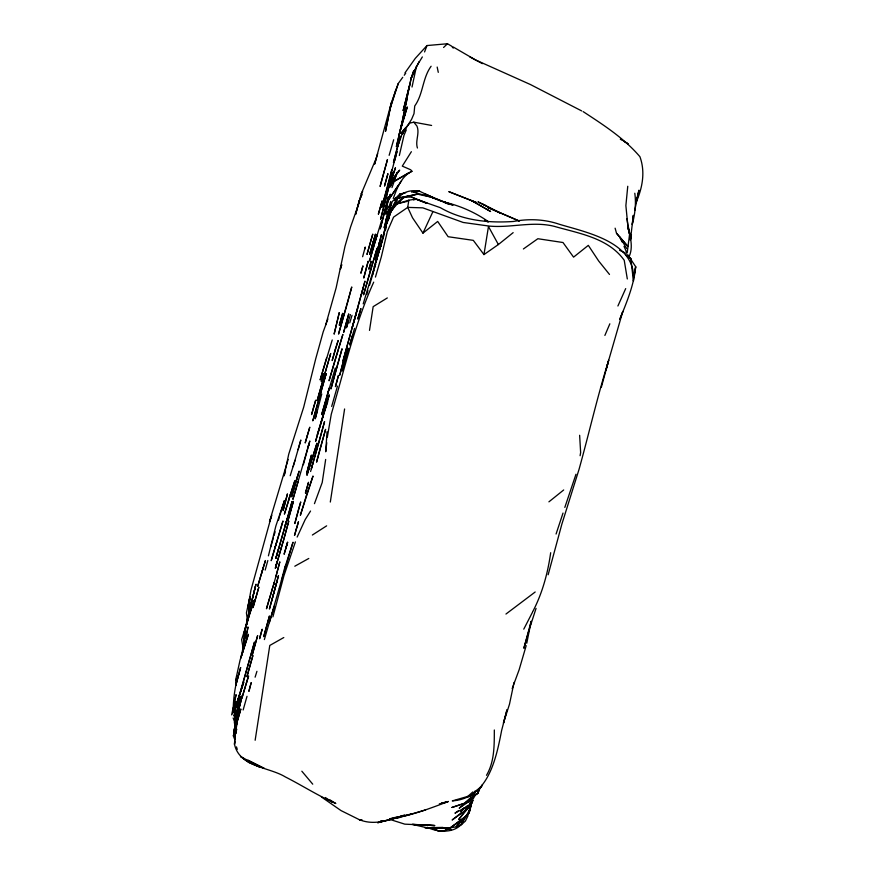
<?xml version="1.0" encoding="UTF-8"?>
<svg xmlns="http://www.w3.org/2000/svg" width="875" height="875" viewBox="0 0 875 875"><rect width="100%" height="100%" fill="white"/><g stroke="black" fill="none" stroke-linecap="round" stroke-linejoin="round"><path stroke-width="1.31" d="M494.331 729.991C494.266 745.402 494.561 761.545 486.511 775.305M235.747 685.431L240.614 667.603L235.747 685.431L235.823 679.35M238.886 705.436L240.614 696.533L239.061 704.528M626.008 254.647L626.095 250.983L624.006 246.356M628.173 229.042L625.877 205.603L627.758 186.266M248.555 617.05L249.933 596.958L246.422 612.883L247.319 619.456M237.158 719.053L238.908 708.531L237.88 714.941M244.541 637.777L243.381 649.534L241.642 639.614L254.155 600.206C249.572 615.103 242.583 630.109 244.508 646.111M248.675 617.105L248.927 613.08M249.342 606.364L249.933 596.958L248.139 606.43L250.917 590.275L271.042 517.497M327.053 431.747L325.719 451.795L326.769 442.695M243.381 649.534L244.519 634.047M245.973 637.372L248.008 626.948L246.838 633.336M325.664 459.452L322.219 482.497L314.453 503.672M234.391 728.689L234.916 731.303L234.391 728.689L233.439 736.116L234.959 726.808L233.439 736.116L234.587 739.102L235.605 728.492L237.234 721.93L236.217 728.536M630.372 240.428L633.314 215.359L632.253 224.514C634.977 214.309 636.289 203.7 634.791 193.244M244.934 633.85L245.58 627.32L247.887 619.894L243.873 633.806L255.992 584.227L246.969 620.473M627.2 252.919L629.716 233.166L628.02 228.277M235.134 722.739L242.32 695.581L235.134 722.739L239.159 701.947L235.812 716.855L238.93 702.723L237.158 712.972M236.403 722.739L237.355 715.181L235.812 721.864M234.85 741.781L234.5 744.33C239.466 767.2 268.898 766.883 285.294 776.902C302.28 785.498 318.292 795.944 335.814 803.502L330.116 800.002M236.086 732.867L236.622 729.039L234.927 736.203L234.5 744.33L235.605 728.492L235.637 733.786M245.755 637.219L246.291 633.402L240.822 657.945L248.412 634.342L240.078 660.045L235.616 680.28M233.745 711.539L236.119 701.575L233.745 711.539L231.623 714.875L233.089 708.094L233.198 711.955M234.587 739.102L234.992 736.455M235.397 733.819L235.812 731.172M255.15 740.261L269.784 645.455L283.795 637.536M330.312 502.053L344.597 408.975M369.502 330.389L373.166 306.655L387.33 297.927M414.98 199.281L408.833 200.178L407.717 207.386L412.519 217.787L422.953 233.122L437.686 221.452L448.131 236.72L473.309 240.362L483.963 254.581L498.378 244.541L513.155 232.641M483.963 254.581L488.469 226.516L498.378 244.541M580.103 455.722L580.639 452.528L579.633 435.28M634.331 274.619L633.894 277.255L635.677 266.7L627.692 254.614M634.78 271.983L635.677 266.7C634.003 285.13 626.598 302.531 619.719 319.517M327.337 437.161L331.275 414.203C344.312 369.873 354.583 324.373 373.702 282.144M235.834 720.661L235.167 724.5L235.692 721.842M237.344 701.389L243.775 681.909C240.319 694.444 233.581 706.847 234.828 720.191M238.022 709.855L238.536 707.186M470.181 805.306L471.844 801.675L469.164 812.886L470.717 804.891M514.062 682.434L509.48 704.233L503.442 723.078L507.008 709.745L501.616 730.537C496.07 759.139 488.075 798.328 452.298 800.898L477.695 793.516L480.058 787.872M526.761 643.267L531.081 621.633L523.862 648.233L529.441 628.753M235.78 707.503L234.03 716.177L235.659 709.669M469.164 812.886L471.319 802.211M630.448 239.488L631.411 234.708L630.492 238.525M391.289 103.031L385.536 131.272L391.289 103.031L374.642 164.095L377.672 153.617M405.453 106.334L402.522 119.875L406.93 99.291L405.694 105.164M630.361 239.87L631.411 234.708M550.681 552.716C547.772 573.3 542.325 593.414 532.602 611.92M471.844 801.675L468.169 814.286L456.258 826.875L450.122 827.772L428.52 828.166L412.245 824.337L434.667 825.562L404.786 824.152L389.419 819.273M531.169 621.239L529.703 627.998L536.058 608.409M386.783 203.787L388.336 196.722L380.198 228.933L386.783 203.787L384.191 214.003M471.702 802.484L470.378 808.456L461.311 824.622L456.258 826.875L459.572 822.533M422.352 56.941L416.38 66.653L412.027 87.03M634.725 210.481L638.936 190.192L636.705 199.227M399.35 134.564L396.364 146.606L402.489 120.334L399.602 133.438M381.927 242.145L380.395 247.122L385.678 226.188M395.959 89.239L389.648 110.141L391.431 102.506L398.256 83.508L402.741 77.306M235.386 726.873L235.145 724.708L238.908 708.531M606.036 370.147L608.683 360.27C597.428 396.32 589.127 433.081 579.02 469.438L561.87 524.114L548.144 574.777M389.375 180.884L391.869 169.597L381.73 207.452L389.375 180.884L387.537 187.195M245.875 627.714L249.353 613.123M235.145 724.708L240.625 702.067M394.877 160.234L396.998 151.452L388.369 183.98M268.417 555.855L275.898 525.875L284.462 500.467L279.847 515.419M255.434 586.316L248.566 613.856L249.134 603.52L249.616 606.167M236.305 707.055L254.516 641.998L238 700M385.558 226.702C388.762 214.441 396.036 196.514 410.966 195.967M374.194 266.886L381.183 244.344L363.212 303.866M380.395 247.122L386.914 221.298M635.753 203.077L637.077 197.848M361.933 194.425L358.925 201.6L355.655 214.32L361.266 193.812L376.447 157.752M234.423 701.159L236.086 694.641L233.209 708.542C233.538 696.894 235.266 685.081 238.777 673.914M272.902 616.842L283.97 575.63L295.4 541.898M376.031 262.511L379.739 248.008L376.13 260.706L378.787 251.967M388.97 209.027L384.136 227.697L392.208 201.655L399.82 194.009L405.694 192.773M363.223 287.777L343.011 360.85L364.963 281.138L361.266 295.116M346.806 305.408L338.537 334.086L351.761 286.978L347.167 304.095M321.759 393.991L315.208 418.873L317.144 411.556M275.833 577.03L279.836 561.827L273.7 584.478M276.773 582.094L278.48 575.63L269.423 609.044L276.773 582.094L271.523 601.322M372.137 245.689L375.506 234.095L369.622 254.275L374.391 238.153M267.827 560.525L265.169 570.073M388.533 219.428L389.9 214.266L388.631 218.63M279.256 588.142L284.725 567.952L293.027 542.216L281.531 580.595M375.364 240.855L377.18 234.478L369.523 261.034L375.441 240.614M373.92 269.938L372.52 275.133L373.92 270.08M287.645 517.595L292.086 501.419L275.887 558.239L287.645 517.595L285.283 525.197L286.355 521.784M362.622 256.714L365.258 247.067L364.634 249.342M601.344 387.22L608.016 362.797M310.603 471.494L313.152 462.416M298.145 449.663L300.814 440.037L293.18 466.627M284.473 569.362L285.414 565.961M279.147 588.503L264.359 639.581M374.62 267.553L375.681 263.769L374.281 268.702M275.887 558.239L278.709 548.352M303.352 464.756L309.816 441.011L292.906 499.363L298.156 481.48M322.908 416.719L315.569 441.328L329.306 394.855L317.209 434.787M243.152 709.964L247.013 696.303M296.209 480.758L291.637 496.847L299.108 471.122L296.209 480.758L298.08 474.491M327.469 394.275L329.317 387.975L321.672 414.542L335.3 367.927M287.591 542.281L284.167 554.061L287.591 542.281L285.753 548.592M331.68 406.427L337.466 386.138M371.109 268.188L363.541 294.853L377.114 248.172L370.059 271.852M285.534 470.805L284.091 475.869L288.739 454.147L303.702 407.127L315.711 358.827L323.192 331.877L327.895 319.003M393.663 139.77L389.145 155.334M357.755 308.273L352.089 328.016L355.928 314.584M278.414 520.417L279.486 516.677M270.736 546.962L273.295 538.114M274.028 535.587L275.122 531.792M290.478 494.222L284.386 514.15L294.842 480.758L288.455 500.303M275.1 547.28L271.206 560.689L282.975 520.997L275.1 547.28L277.003 541.056M375.441 277.069L381.314 256.878L387.308 231.558L393.553 217.142L407.717 207.386L422.833 207.856L463.159 222.458L488.895 226.045C510.814 228.189 532.569 220.861 554.28 226.341C579.009 233.472 608.245 237.858 624.225 260.269L627.309 278.972M382.309 240.898L384.508 233.341M385.252 230.814L386.345 227.03M606.856 366.592L622.814 311.423L620.156 318.358M526.181 645.652L519.116 669.823L512.159 688.658M326.648 357.777L320.141 379.903L332.227 339.97M354.55 328.355L349.672 345.023L352.723 334.666M261.538 573.311L257.655 586.458L265.431 560.525L261.538 573.311L263.419 567.066M388.062 206.281L385.722 214.2L386.936 211.783M366.789 294.416L367.938 290.566M369.469 285.414L372.137 276.413M326.134 373.647L312.834 420.678L326.134 373.647L324.231 379.859M388.817 207.736L390.688 201.48M325.719 324.877L336.164 287.733L344.98 246.389L350.602 226.931L359.034 202.967M349.748 322.875L352.023 315.339M477.892 793.012L479.423 787.97M350.438 314.584L346.413 327.775L348.545 320.808M272.125 613.648L274.433 606.08L269.336 622.716M375.375 240.811L381.5 220.948M471.045 797.223L465.402 802.539L477.695 793.516L479.314 788.309M341.775 264.633L340.364 269.183L341.578 265.289M399.339 155.509L403.944 135.45L406.306 129.817M378.033 254.483L381.183 244.344M255.106 677.184L256.933 671.311M290.194 475.716L295.017 460.327M575.98 474.239L564.823 507.413M391.541 207.714L385.306 227.445L389.113 217.755M469.547 809.277L471.975 801.631L469.569 809.123L471.209 804.333M556.073 534.013L563.019 513.067M321.486 421.203L327.786 401.559M391.989 187.611L396.189 175.667M389.878 109.167L398.256 83.508M240.822 657.945L243.337 650.234M288.127 459.462L269.5 521.653L271.863 515.255M469.777 809.802L468.169 814.286L465.434 816.977L450.898 827.652L428.52 828.166L450.898 827.652L468.169 814.286L472.478 800.745L470.17 803.884M424.572 51.942L426.989 45.555L447.475 43.75L451.577 46.134L453.261 48.103M635.666 203.448C642.25 188.716 645.63 172.408 639.953 156.8L639.931 156.723C624.181 138.195 603.323 124.841 583.133 111.606M393.87 205.647C396.802 193.988 408.494 188.858 419.65 191.242L434.098 198.198M477.695 793.516L480.112 787.369M411.37 151.692L402.292 166.119L410.67 169.772L411.95 171.27C401.362 176.225 396.955 188.388 393.247 198.483M358.925 201.6L361.834 194.709M604.887 335.431L609.842 323.816M389.67 207.091L391.398 203.077L385.613 220.938L388.292 214.791M394.734 200.036L395.806 197.575L394.581 199.981M617.903 305.998L625.691 288.608M416.38 66.653L411.086 78.444L406.7 99.291L411.031 78.881L413.798 70.612L411.086 78.444L419.136 61.513M390.534 212.537L386.783 220.686L390.797 212.406M393.75 205.548L394.811 203.219M297.15 537.064L305.189 519.597L310.548 511.033M464.636 817.37L461.311 824.622L465.369 821.111L468.005 815.806M422.953 233.122L432.95 211.564M628.512 257.742C633.894 247.975 630.022 236.556 628.239 226.352L629.038 232.695M395.391 202.934L397.677 198.209L418.075 194.075L397.677 198.209L388.172 213.817L394.034 205.111M482.18 785.028L481.02 787.358L482.114 785.291M392.503 182.208L390.108 186.977L397.294 172.681L399.7 170.133L391.803 180.502L397.294 172.681L393.695 179.823M401.209 136.686L397.545 146.366L393.455 162.509L400.345 137.156L411.622 119.263L414.006 113.652L414.739 105.962C423.27 94.128 422.373 78.203 431.113 66.248M402.369 134.378L405.858 127.455L400.958 133.427L409.784 123.134L413.787 122.172L431.605 125.453M389.08 210.777L387.242 214.375L388.642 212.111M523.764 629.158L532.394 612.423M475.103 795.419L473.408 798.459L459.211 808.172L462.219 805.569M470.87 802.375L466.123 809.987L452.145 819.984L461.53 812.634M362.655 191.537L361.266 193.812L362.469 191.877M472.872 791.908L466.933 797.202L472.358 795.408L475.158 790.891M470.881 802.298L466.123 809.987L469.875 806.094L465.708 809.364M472.675 796.283L469.153 801.73L451.981 807.45L469.153 801.73L475.202 794.445M473.375 800.144L470.258 804.847L454.956 813.181L458.205 810.873M398.333 185.248L388.303 200.222L385.077 210.952L390.381 194.206L388.303 200.222L401.603 180.742M395.5 202.934L396.966 200.758M399.897 196.405L401.362 194.228M463.28 821.92C455.93 833.503 438.452 832.825 427.241 827.291M404.928 72.931L415.275 58.384L426.989 45.555M404.239 75.239L405.737 73.172M466.331 809.102L458.653 819.547L469.875 806.094M464.177 807.647L460.764 811.858L467.556 805.547M477.794 791.328L479.522 789.239M472.358 795.408L477.619 789.305M400.553 200.091L391.07 210.973L392.93 208.983M398.508 203L404.097 197.017L411.841 197.116L427.448 203.361M443.581 47.469L447.475 43.75M548.909 501.845L563.686 489.967M535.183 591.992L505.958 614.042M523.392 248.97L537.852 238.722L562.997 242.528L573.573 257.141L588.317 245.361L598.686 261.023L609.492 274.444M450.122 827.772L465.434 816.977M312.375 535.019L326.637 525.842M408.866 172.648L393.958 181.486L411.95 171.27M294.798 566.223L308.777 558.469M404.589 814.975C389.911 819.952 374.073 826.033 358.936 819.481L341.097 810.633L321.442 796.972M401.822 816.036L377.639 822.741L407.291 815.248M408.833 200.178L396.736 203.908L407.072 201.425M446.884 829.861C441.722 832.464 436.242 830.605 431.55 827.958M408.603 814.866L425.611 809.933M412.398 813.761L398.191 816.988M397.392 816.856L389.605 818.836C410.036 816.167 429.253 808.675 448.416 801.478L441.853 803.075M413.536 199.872L416.128 199.248L426.387 203.23M439.316 803.863L447.256 802.069L442.006 802.977M399.82 194.009L403.769 193.452M414.312 191.975L419.584 191.231L411.578 192.095M394.297 817.852L399.175 817.698M412.705 824.447L434.667 825.562M380.647 821.155L383.359 821.319L380.702 821.144M362.13 819.962L359.472 819.788L360.347 819.941M443.253 828.231L451.434 829.762L444.992 828.253M419.147 194.523L430.916 197.05L453.02 205.166L444.653 202.158C460.217 205.844 475.037 212.341 488.162 221.506M443.789 828.111L450.286 829.697L443.866 828.1M413.973 192.347L430.916 197.05L440.617 200.955M417.222 199.555L440.366 207.681C462.547 220.533 488.327 223.202 513.439 221.473C528.872 218.553 544.6 219.188 559.53 224.328C588.087 232.848 636.628 242.43 633.434 281.116L630.831 258.541L626.423 255.555M443.045 201.939L449.105 204.389M518.798 220.861L487.67 207.441L519.466 221.069M432.742 828.417L438.714 831.097M434.175 198.275L424.747 193.867L450.198 204.553M619.544 250.272L624.444 252.58M483.23 204.378L477.947 201.873L500.85 213.38L483.23 204.378L485.767 205.647M484.619 220.325L488.217 222.075M411.841 197.116L416.128 199.248M581.678 110.917L530.414 84.525L475.333 59.839L453.217 46.988M469.645 56.788L482.366 63.634M620.309 139.202L622.552 140.525M624.783 141.848L628.141 143.839L623.492 140.919M626.522 255.719L630.831 258.541M325.336 797.53L332.019 801.959L329.973 800.352M616.514 233.275L627.878 246.444L616.514 233.275L615.114 228.178M301.842 771.214L312.736 784.175M413.787 122.172L416.959 126.077C419.945 133.263 415.034 140.842 417.419 148.006M626.741 248.588L619.795 237.103L622.081 241.97M233.155 717.959L234.938 722.794M236.48 746.878L237.267 749.361M437.183 67.058L438.277 72.352M234.336 722.258L234.883 725.506M626.981 218.684L629.038 233.494M388.905 186.966L380.614 219.275L392.459 172.55L388.905 186.966L395.445 167.836L388.905 186.966M339.27 312.616L334.173 333.922L339.27 312.616M379.794 241.205L375.397 259.58L381.445 234.675L377.005 252.492L379.794 241.205M409.511 85.586L403.167 110.502L409.511 85.586M284.988 503.289L283.128 510.562L287.448 493.872L284.988 503.289M277.058 561.772L275.384 568.291L277.058 561.772M309.706 461.53L306.655 473.452L311.434 455.087L309.706 461.53M308.055 447.398L308.875 444.336L308.055 447.398M381.467 181.213L380.111 186.484L387.472 159.556L381.467 181.213M397.961 144.78L397.545 146.366L400.345 137.156L397.961 144.78M249.495 689.084L248.883 691.403L251.202 682.62L249.495 689.084M403.2 119.011L399.153 134.608L407.291 106.925L400.881 127.433L405.355 113.116L403.2 119.011M320.031 438.43L311.347 468.77L324.559 421.608L320.031 438.43M366.483 267.553L363.738 278.064L368.211 261.111L366.483 267.553M346.85 347.977L339.752 375.069L346.85 347.977M298.856 508.189L294.809 523.545L300.737 501.933L298.856 508.189M320.108 448.744L316.564 462.164L325.588 429.373L320.108 448.744M288.706 521.292L283.03 542.106L288.706 521.292M260.422 635.633L259.591 638.739L262.172 629.212L260.422 635.633M348.688 314.114L343.645 332.303L348.688 314.114M336.744 381.795L335.442 386.652L338.494 375.375L336.744 381.795M323.4 373.669L321.322 381.314L323.4 373.669M336.634 367.872L330.947 388.97L342.059 348.764L336.634 367.872M254.242 647.653L252.219 655.036L257.633 635.578L254.242 647.653M387.877 173.852L384.562 185.85L387.877 173.852M265.748 629.278L263.725 636.661L269.456 615.967L265.748 629.278M306.447 495.337L300.366 515.255L313.02 476.022L306.447 495.337M342.65 313.425L339.325 325.139L342.65 313.425M362.447 267.663L360.894 273.262L362.961 265.858L362.447 267.663M308.503 482.409L305.462 492.997L308.503 482.409M291.594 507.686L287.941 520.745L293.409 501.353L291.594 507.686M249.014 669.222L246.947 676.627L252.908 655.484L249.014 669.222M369.348 267.695L368.911 269.259L371.186 261.384L369.348 267.695M313.862 406.47L311.577 414.597L315.711 400.17L313.862 406.47M335.344 349.212L332.161 360.544L338.155 340.506L335.344 349.212M348.6 348.458L342.322 370.683L348.6 348.458M255.128 600.195L253.017 607.622L258.858 587.169L255.128 600.195M324.822 373.723L317.231 400.356L324.822 373.723M370.945 240.439L366.997 254.472L372.772 234.106L370.945 240.439M382.113 201.064L378.405 214.058L382.113 201.064M240.8 709.177L233.734 733.644L240.8 709.177M296.308 529.102L294.503 535.456L298.473 521.763L296.308 529.102M326.069 369.447L323.947 376.895L330.684 353.511L326.069 369.447M307.355 435.488L305.2 442.958L309.783 427.186L307.355 435.488M334.895 360.533L329.055 380.756L342.891 334.403L334.895 360.533M281.192 548.034L275.494 567.875L283.062 541.756L281.192 548.034M360.85 308.711L357.842 318.828L360.85 308.711M272.398 588.667L266.459 608.759L274.291 582.422L272.398 588.667M246.641 682.073L241.927 698.053L248.598 675.916L246.641 682.073M308.766 469.383L306.961 475.311L316.98 443.144L308.766 469.383M443.078 827.531L425.009 827.706L443.078 827.531M476.47 202.552L449.006 191.723L476.47 202.552M264.064 768.327L247.997 760.277L264.064 768.327M259.875 767.091L248.981 762.562L240.483 756.448L259.875 767.091M473.911 201.895L471.439 200.506L490.602 211.509L473.911 201.895"/></g></svg>
